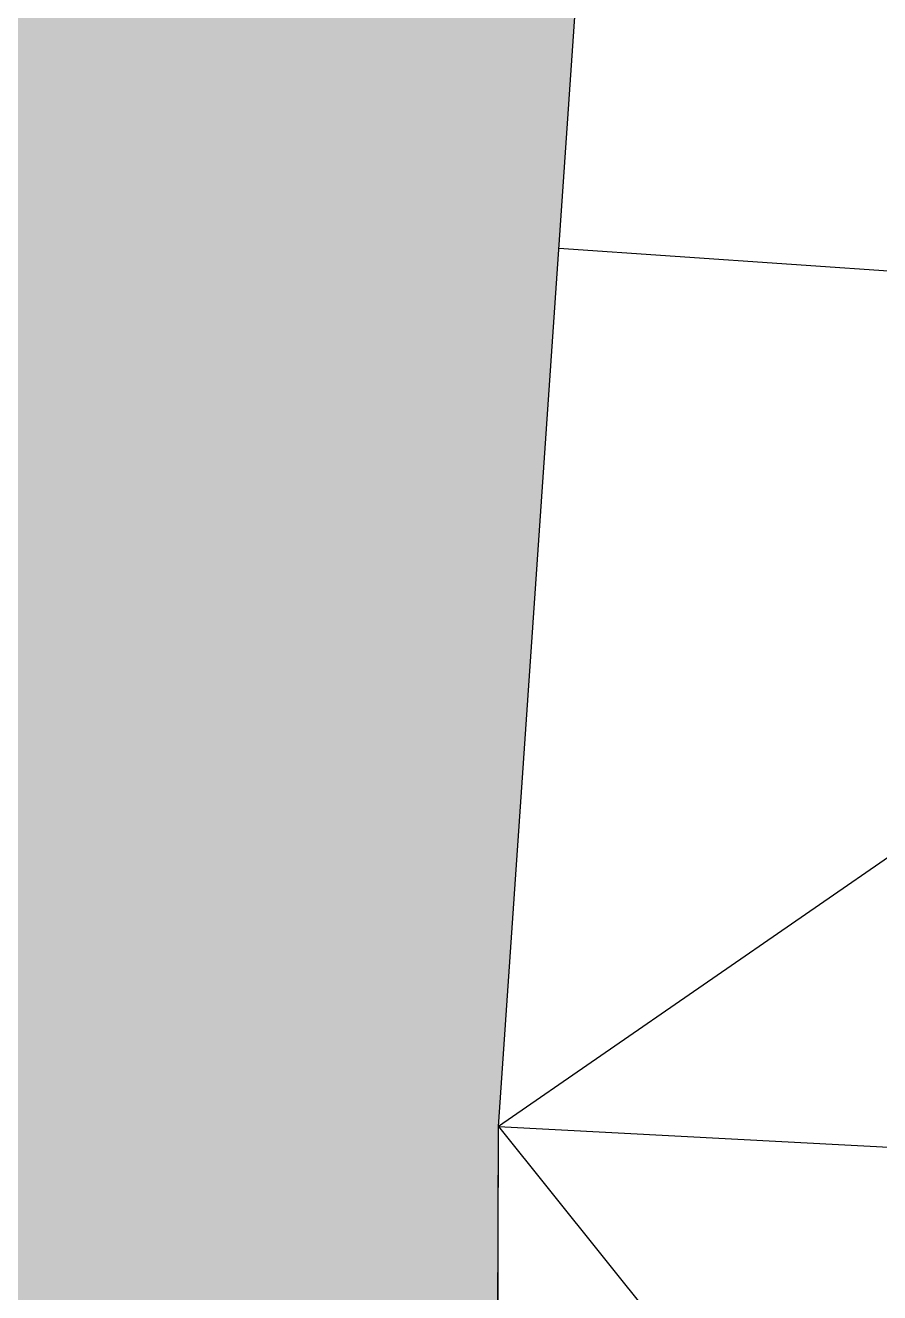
# Model space of a CAD drawing. Header units: millimetres. Extents: x 348 to 2201, y 118 to 1049.
# Drawn here: x 867.17 to 868.624, y 571.861 to 574.018 of the extents above; entities that cross this region are included whole.
import ezdxf

# ---------------------------------------------------------------- set-up
doc = ezdxf.new("R2010")
doc.units = ezdxf.units.MM
doc.layers.add('206_MURO_E_MURO_ARRIMO', color=7, linetype='Continuous', lineweight=18)
doc.layers.add('mur vue', color=7, linetype='Continuous', lineweight=13)

msp = doc.modelspace()

# ---------------------------------------------------------------- hatches: boundary and pattern name
at = {"layer": 'mur vue'}
h = msp.add_hatch(dxfattribs=at)
h.set_pattern_fill('AR-HBONE', color=256, scale=0.001, angle=63.0374)
h.set_pattern_definition([(90, (873.67925, 706.85885), (-0.1016, 0.1016), [0.3048, -0.1016]), (180, (873.67925, 706.96045), (-0.1016, 0.1016), [0.3048, -0.1016])])
h.paths.add_polyline_path([(862.8068, 545.3087), (862.6488, 545.3727), (861.6588, 545.8142), (860.4523, 546.204), (860.0496, 546.3165), (860.035, 543.6845), (860.0168, 540.3795), (862.7744, 539.4601)])
h.paths.add_polyline_path([(862.8355, 550.5133), (862.4206, 550.4983), (861.1998, 550.4038), (860.0724, 550.4383), (860.067, 549.4636), (860.0674, 549.4642), (860.0698, 549.4527), (860.0752, 549.4489), (860.0823, 549.4504), (860.0833, 549.4341), (860.0878, 549.4131), (860.1048, 549.3793), (860.0931, 549.3854), (860.0798, 549.3765), (860.0905, 549.3442), (860.0952, 549.3452), (860.097, 549.3301), (860.1056, 549.3137), (860.0962, 549.2898), (860.1024, 549.2911), (860.0839, 549.2177), (860.0795, 549.219), (860.0666, 549.19), (860.0654, 549.1858), (860.0496, 546.3165), (860.4523, 546.204), (861.6588, 545.8142), (862.6488, 545.3727), (862.8068, 545.3087)])
h.paths.add_polyline_path([(866.9342, 556.248), (867.4604, 558.0331), (864.8104, 558.8143), (864.4047, 557.4377), (860.7101, 552.8979), (860.5216, 552.5806), (860.0755, 551.0042), (860.0724, 550.4383), (861.1998, 550.4038), (862.4206, 550.4983), (862.8355, 550.5133), (862.8361, 550.6134), (863.0541, 551.3839)])
h.paths.add_polyline_path([(867.9469, 561.5111), (867.9605, 566.5659), (867.2284, 566.4181), (866.213, 566.3647), (865.1973, 566.3729), (865.1862, 562.258), (865.1846, 561.6448), (864.9682, 559.3495), (864.8104, 558.8143), (867.4604, 558.0331), (867.6937, 558.8245)])
h.paths.add_polyline_path([(867.9754, 572.1439), (868.3005, 576.8636), (868.0428, 576.7367), (866.9772, 576.5699), (865.9534, 576.4602), (865.2241, 576.4016), (865.1973, 566.3729), (866.213, 566.3647), (867.2284, 566.4181), (867.9605, 566.5659)])
h.paths.add_polyline_path([(868.4217, 578.6225), (865.2301, 578.6311), (865.2241, 576.4016), (865.9534, 576.4602), (866.9772, 576.5699), (868.0428, 576.7367), (868.3005, 576.8636)])

# ---------------------------------------------------------------- linework, layer by layer
for p, q in [((867.9754, 572.1439), (868.5964, 581.1578)), ((869.9525, 573.5092), (868.0784, 573.6382)), ((869.9525, 573.5092), (867.9754, 572.1439)), ((867.9469, 561.5111), (867.9754, 572.1439)), ((867.9754, 572.1439), (869.8683, 569.7849, 726)), ((867.9754, 572.1439), (869.8742, 572.0426))]:
    msp.add_line(p, q)
at = {"layer": '206_MURO_E_MURO_ARRIMO'}
msp.add_lwpolyline([(866.9342, 556.248), (867.6937, 558.8245), (867.9469, 561.5111), (867.9754, 572.1439)], dxfattribs=at)

doc.saveas('drawing.dxf')
